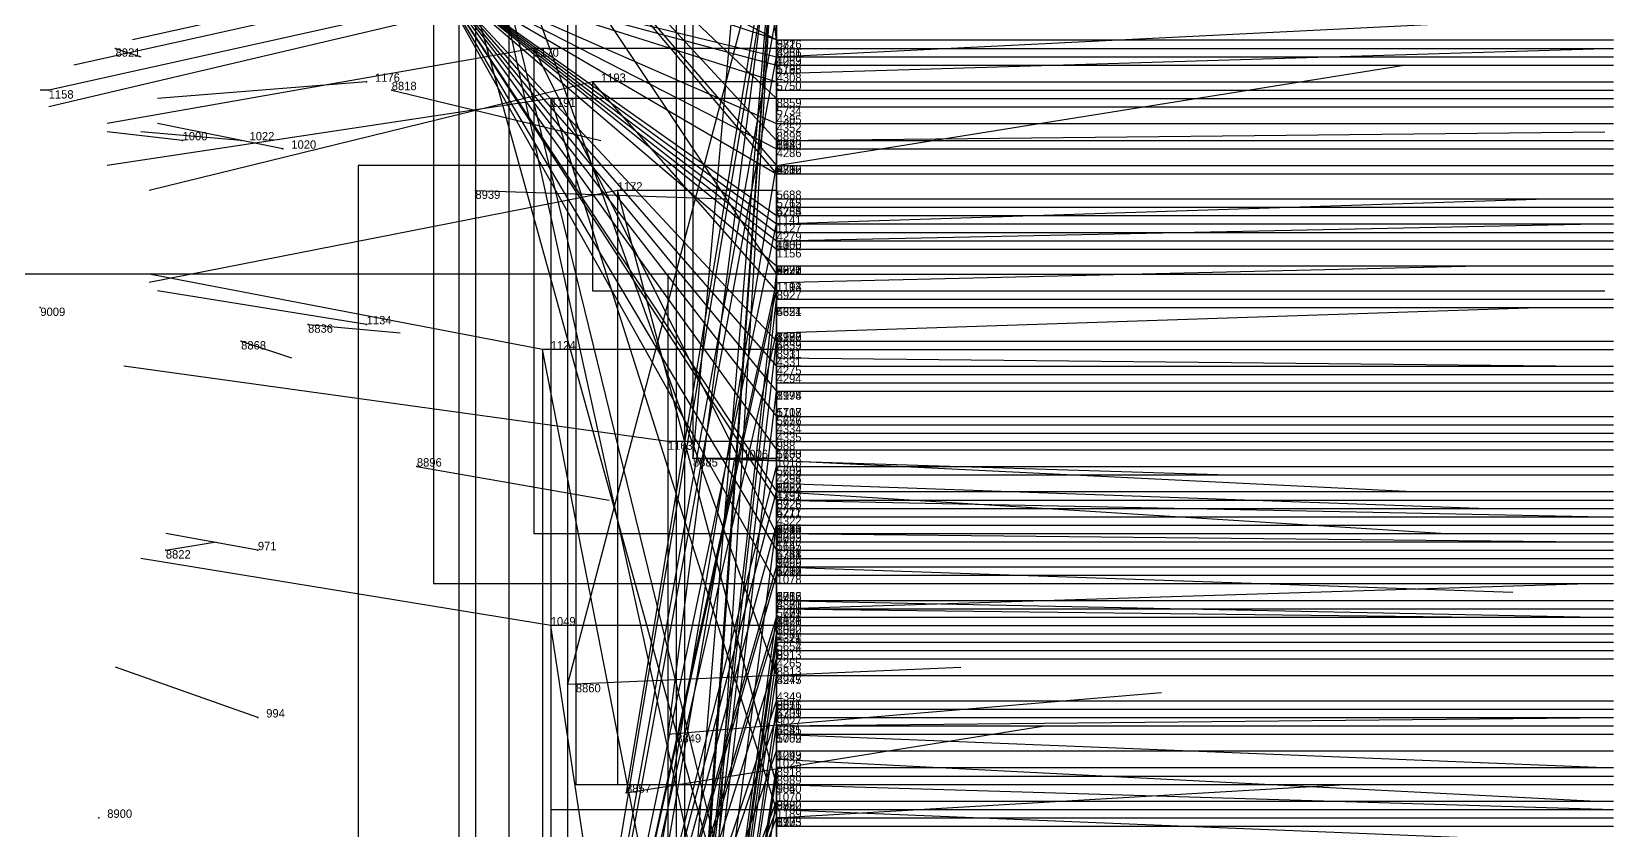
# Model space of a CAD drawing. Extents: x -0.07 to 1.1, y -0.07 to 1.1.
# Drawn here: x 0.911 to 1.1, y 0.3995 to 0.495 of the extents above; entities that cross this region are included whole.
import ezdxf

# ---------------------------------------------------------------- set-up
doc = ezdxf.new("R2010")
doc.units = 0
for name, color, linetype in [('Clients', 3, 'CONTINUOUS'), ('Facilities', 3, 'CONTINUOUS'), ('Facilities_lines', 3, 'CONTINUOUS'), ('Min_max_boxes', 1, 'CONTINUOUS'), ('Normals', 1, 'CONTINUOUS'), ('Source_points', 5, 'CONTINUOUS'), ('Text', 3, 'CONTINUOUS')]:
    doc.layers.add(name, color=color, linetype=linetype)

msp = doc.modelspace()

# ---------------------------------------------------------------- linework, layer by layer
at = {"layer": 'Clients', "color": 5}
for p in [(0.971, 0.493), (1, 0.493, 0.676), (1, 0.492, 0.245), (1, 0.492, 0.443), (1, 0.492, 0.988), (1, 0.491, 0.141), (1, 0.491, 0.383), (1, 0.491, 0.537), (1, 0.491, 0.571), (0.978, 0.489), (1, 0.489, 0.424), (1, 0.488, 0.642), (0.973, 0.487), (1, 0.487, 0.832), (1, 0.486, 0.556), (1, 0.484, 0.347), (1, 0.484, 0.402), (1, 0.484, 0.307), (1, 0.482, 0.845), (1, 0.481, 0.117), (1, 0.481, 0.393), (1, 0.481, 0.541), (1, 0.479, 0.002), (1, 0.479, 0.634), (1, 0.479, 0.838), (1, 0.478, 0.393), (1, 0.478, 0.768), (0.981, 0.476), (1, 0.475, 0.654), (1, 0.475, 0.586), (1, 0.475, 0.687), (1, 0.474, 0.66), (1, 0.473, 0.405), (1, 0.473, 0.602), (1, 0.472, 0.041), (1, 0.472, 0.155), (1, 0.471, 0.443), (1, 0.47, 0.176), (1, 0.47, 0.487), (1, 0.469, 0.196), (1, 0.467, 0.276), (1, 0.467, 0.592), (1, 0.466, 0.49), (1, 0.466, 0.865), (1, 0.466, 0.829), (1, 0.465, 0.001), (1, 0.464, 0.016), (1, 0.463, 0.901), (1, 0.462, 0.373), (1, 0.462, 0.609), (1, 0.459, 0.035), (1, 0.458, 0.392), (1, 0.458, 0.334), (1, 0.458, 0.332), (1, 0.458, 0.792), (0.972, 0.457), (1, 0.457, 0.728), (1, 0.455, 0.33), (1, 0.454, 0.391), (1, 0.453, 0.354), (1, 0.452, 0.229), (1, 0.452, 0.842), (1, 0.449, 0.175), (1, 0.449, 0.576), (1, 0.449, 0.718), (1, 0.448, 0.531), (1, 0.447, 0.457), (0.987, 0.446), (1, 0.446, 0.483), (1, 0.445, 0.178), (1, 0.445, 0.735), (1, 0.445, 0.667), (0.99, 0.444, 1), (0.995, 0.444), (1, 0.443, 0.212), (1, 0.443, 0.601), (1, 0.442, 0.38), (1, 0.442, 0.411), (1, 0.442, 0.584), (1, 0.442, 0.703), (1, 0.441, 0.98), (1, 0.44, 0.162), (1, 0.44, 0.005), (1, 0.44, 0.26), (1, 0.44, 0.56), (1, 0.439, 0.271), (1, 0.438, 0.383), (1, 0.438, 0.711), (1, 0.437, 0.48), (1, 0.437, 0.544), (1, 0.436, 0.216), (1, 0.436, 0.84), (1, 0.435, 0.328), (1, 0.435, 0.539), (1, 0.435, 0.698), (1, 0.434, 0.966), (1, 0.433, 0.461), (1, 0.433, 0.249), (1, 0.433, 0.539), (1, 0.433, 0.582), (1, 0.432, 0.522), (1, 0.431, 0.201), (1, 0.431, 0.455), (1, 0.431, 0.026), (1, 0.431, 0.565), (1, 0.431, 0.729), (1, 0.43, 0.13), (1, 0.43, 0.516), (1, 0.429, 0.176), (1, 0.427, 0.343), (1, 0.427, 0.663), (1, 0.426, 0.698), (1, 0.426, 0.673), (1, 0.426, 0.704), (1, 0.426, 0.987), (0.973, 0.424), (1, 0.425, 0.137), (1, 0.425, 0.318), (1, 0.425, 0.717), (1, 0.425, 0.76), (1, 0.424, 0.096), (1, 0.423, 0.482), (1, 0.423, 0.697), (1, 0.423, 0.677), (1, 0.423, 0.785), (1, 0.423, 0.793), (1, 0.422, 0.738), (1, 0.422, 0.776), (1, 0.421, 0.58), (1, 0.42, 0.218), (1, 0.42, 0.273), (1, 0.42, 0.895), (1, 0.418, 0.473), (1, 0.418, 0.908), (1, 0.418, 0.818), (0.975, 0.417, 1), (1, 0.415, 0.272), (1, 0.415, 0.699), (1, 0.414, 0.868), (1, 0.414, 0.816), (1, 0.413, 0.283), (1, 0.413, 0.604), (0.987, 0.411, 1), (1, 0.412, 0.4), (1, 0.412, 0.913), (1, 0.411, 0.713), (1, 0.411, 0.609), (1, 0.409, 0.116), (1, 0.409, 0.256), (1, 0.407, 0.861), (1, 0.406, 0.833), (1, 0.405, 0.198), (0.982, 0.404, 1), (1, 0.403, 0.212), (1, 0.403, 0.528), (1, 0.403, 0.761), (1, 0.402, 0.159), (1, 0.401, 0.136), (1, 0.401, 0.999), (1, 0.4, 0.617)]:
    msp.add_point(p, dxfattribs=at)
at = {"layer": 'Facilities', "color": 3}
for p in [(1, 0.494, 0.132), (0.921, 0.493, 1), (1, 0.49, 0.077), (0.913, 0.488), (0.951, 0.489), (0.954, 0.488, 1), (0.929, 0.482), (0.936, 0.482), (0.941, 0.481), (1, 0.482, 0.927), (0.964, 0.476, 1), (1, 0.47, 0.067), (1, 0.464, 0.069), (0.912, 0.462, 1), (0.944, 0.46, 1), (0.951, 0.46), (0.936, 0.458, 1), (1, 0.456, 0.947), (1, 0.456, 0.946), (1, 0.446, 0.126), (0.957, 0.443, 1), (1, 0.439, 0.926), (1, 0.435, 0.045), (0.927, 0.433, 1), (0.938, 0.433), (1, 0.434, 0.081), (1, 0.431, 0.647), (1, 0.427, 0.061), (1, 0.427, 0.955), (1, 0.426, 0.944), (1, 0.424, 0.087), (0.938, 0.413), (1, 0.411, 0.075), (1, 0.408, 0.064), (1, 0.405, 0.071), (0.919, 0.401, 1), (1, 0.402, 0.06)]:
    msp.add_point(p, dxfattribs=at)
at = {"layer": 'Facilities_lines', "color": 3}
for p, q in [((1, 0.494, 0.132), (0.989, 0.579)), ((1, 0.559, 0.93), (0.99, 0.444, 1)), ((1, 0.431, 0.647), (1, 0.557, 0.752)), ((1, 0.431, 0.647), (1, 0.555, 0.662)), ((1, 0.431, 0.647), (1, 0.545, 0.677)), ((1, 0.431, 0.647), (1, 0.54, 0.717)), ((1, 0.431, 0.647), (1, 0.536, 0.742)), ((1, 0.431, 0.647), (1, 0.527, 0.678)), ((0.962, 0.523, 1), (1, 0.418, 0.818)), ((0.962, 0.523, 1), (1, 0.35, 0.818)), ((0.962, 0.523, 1), (1, 0.368, 0.885)), ((0.962, 0.523, 1), (1, 0.478, 0.768)), ((0.962, 0.523, 1), (1, 0.487, 0.832)), ((0.962, 0.523, 1), (1, 0.479, 0.838)), ((0.962, 0.523, 1), (1, 0.482, 0.845)), ((0.962, 0.523, 1), (1, 0.466, 0.829)), ((1, 0.431, 0.647), (1, 0.521, 0.714)), ((1, 0.512, 0.905), (0.975, 0.417, 1)), ((1, 0.512, 0.905), (0.982, 0.404, 1)), ((1, 0.512, 0.905), (0.985, 0.332, 1)), ((1, 0.512, 0.905), (0.987, 0.411, 1)), ((1, 0.512, 0.905), (0.988, 0.345, 1)), ((1, 0.512, 0.932), (0.989, 0.356, 1)), ((1, 0.512, 0.905), (0.99, 0.348, 1)), ((0.968, 0.319), (1, 0.509, 0.002)), ((1, 0.431, 0.647), (1, 0.51, 0.731)), ((1, 0.494, 0.132), (0.979, 0.505)), ((1, 0.336, 0.965), (1, 0.505, 0.995)), ((0.959, 0.502), (1, 0.429, 0.176)), ((0.959, 0.502), (1, 0.445, 0.178)), ((0.959, 0.502), (1, 0.449, 0.175)), ((0.959, 0.502), (1, 0.491, 0.141)), ((0.959, 0.502), (1, 0.472, 0.155)), ((0.959, 0.502), (1, 0.481, 0.117)), ((0.959, 0.502), (1, 0.433, 0.249)), ((0.959, 0.502), (1, 0.469, 0.196)), ((0.959, 0.502), (1, 0.47, 0.176)), ((0.959, 0.502), (1, 0.452, 0.229)), ((0.959, 0.502), (1, 0.492, 0.443)), ((0.959, 0.502), (1, 0.458, 0.334)), ((0.959, 0.502), (1, 0.471, 0.443)), ((0.959, 0.502), (1, 0.473, 0.405)), ((0.959, 0.502), (1, 0.484, 0.347)), ((0.959, 0.502), (1, 0.481, 0.393)), ((0.959, 0.502), (1, 0.458, 0.332)), ((0.959, 0.502), (1, 0.491, 0.383)), ((0.959, 0.502), (1, 0.44, 0.26)), ((0.959, 0.502), (1, 0.484, 0.402)), ((0.959, 0.502), (1, 0.47, 0.487)), ((0.959, 0.502), (1, 0.489, 0.424)), ((0.959, 0.502), (1, 0.478, 0.393)), ((0.959, 0.502), (1, 0.467, 0.276)), ((0.959, 0.502), (1, 0.455, 0.33)), ((0.959, 0.502), (1, 0.439, 0.271)), ((0.959, 0.502), (1, 0.484, 0.307)), ((1, 0.494, 0.132), (0.976, 0.502)), ((1, 0.368, 0.059), (0.964, 0.498)), ((1, 0.336, 0.965), (1, 0.498, 0.978)), ((0.968, 0.319), (1, 0.497, 0.208)), ((0.968, 0.319), (1, 0.497, 0.005)), ((1, 0.494, 0.132), (1, 0.405, 0.198)), ((0.968, 0.319), (1, 0.492, 0.245)), ((1, 0.435, 0.045), (0.971, 0.493)), ((1, 0.431, 0.647), (1, 0.493, 0.676)), ((1, 0.336, 0.965), (1, 0.492, 0.988)), ((1, 0.431, 0.647), (1, 0.491, 0.537)), ((1, 0.431, 0.647), (1, 0.491, 0.571)), ((1, 0.464, 0.069), (0.978, 0.489)), ((1, 0.431, 0.647), (1, 0.488, 0.642)), ((1, 0.402, 0.06), (0.973, 0.487)), ((1, 0.431, 0.647), (1, 0.486, 0.556)), ((1, 0.431, 0.647), (1, 0.481, 0.541)), ((0.95, 0.183), (1, 0.479, 0.002)), ((1, 0.431, 0.647), (1, 0.479, 0.634)), ((1, 0.405, 0.071), (0.981, 0.476)), ((1, 0.431, 0.647), (1, 0.475, 0.654)), ((1, 0.431, 0.647), (1, 0.475, 0.586)), ((1, 0.431, 0.647), (1, 0.475, 0.687)), ((1, 0.431, 0.647), (1, 0.474, 0.66)), ((1, 0.431, 0.647), (1, 0.473, 0.602)), ((0.968, 0.319), (1, 0.472, 0.041)), ((1, 0.431, 0.647), (1, 0.467, 0.592)), ((0.977, 0.26, 1), (1, 0.466, 0.865)), ((1, 0.446, 0.126), (1, 0.466, 0.49)), ((0.968, 0.319), (1, 0.465, 0.001)), ((0.968, 0.319), (1, 0.464, 0.016)), ((0.977, 0.26, 1), (1, 0.463, 0.901)), ((1, 0.446, 0.126), (1, 0.462, 0.373)), ((1, 0.431, 0.647), (1, 0.462, 0.609)), ((0.968, 0.319), (1, 0.459, 0.035)), ((0.977, 0.26, 1), (1, 0.458, 0.792)), ((1, 0.446, 0.126), (1, 0.458, 0.392)), ((1, 0.314, 0.051), (0.972, 0.457)), ((1, 0.431, 0.647), (1, 0.457, 0.728)), ((1, 0.446, 0.126), (1, 0.454, 0.391)), ((0.977, 0.26, 1), (1, 0.452, 0.842)), ((1, 0.446, 0.126), (1, 0.453, 0.354)), ((1, 0.431, 0.647), (1, 0.449, 0.576)), ((1, 0.431, 0.647), (1, 0.449, 0.718)), ((1, 0.431, 0.647), (1, 0.448, 0.531)), ((1, 0.446, 0.126), (1, 0.447, 0.457)), ((1, 0.446, 0.126), (0.987, 0.446)), ((1, 0.446, 0.126), (1, 0.42, 0.218)), ((1, 0.446, 0.126), (1, 0.338, 0.242)), ((1, 0.446, 0.126), (1, 0.431, 0.455)), ((1, 0.446, 0.126), (1, 0.438, 0.383)), ((1, 0.446, 0.126), (1, 0.418, 0.473)), ((1, 0.446, 0.126), (1, 0.442, 0.38)), ((1, 0.446, 0.126), (1, 0.435, 0.328)), ((1, 0.446, 0.126), (1, 0.423, 0.482)), ((1, 0.446, 0.126), (1, 0.437, 0.48)), ((1, 0.446, 0.126), (1, 0.446, 0.483)), ((1, 0.446, 0.126), (1, 0.433, 0.461)), ((1, 0.446, 0.126), (1, 0.412, 0.4)), ((1, 0.446, 0.126), (1, 0.442, 0.411)), ((1, 0.446, 0.126), (1, 0.427, 0.343)), ((1, 0.431, 0.647), (1, 0.445, 0.735)), ((1, 0.431, 0.647), (1, 0.445, 0.667)), ((0.95, 0.183), (0.995, 0.444)), ((0.968, 0.319), (1, 0.443, 0.212)), ((1, 0.431, 0.647), (1, 0.443, 0.601)), ((1, 0.431, 0.647), (1, 0.442, 0.584)), ((1, 0.431, 0.647), (1, 0.442, 0.703)), ((1, 0.336, 0.965), (1, 0.441, 0.98)), ((0.968, 0.319), (1, 0.44, 0.162)), ((0.968, 0.319), (1, 0.44, 0.005)), ((1, 0.431, 0.647), (1, 0.44, 0.56)), ((1, 0.431, 0.647), (1, 0.438, 0.711)), ((1, 0.431, 0.647), (1, 0.437, 0.544)), ((0.968, 0.319), (1, 0.436, 0.216)), ((0.977, 0.26, 1), (1, 0.436, 0.84)), ((1, 0.431, 0.647), (1, 0.435, 0.539)), ((1, 0.431, 0.647), (1, 0.435, 0.698)), ((1, 0.336, 0.965), (1, 0.434, 0.966)), ((1, 0.431, 0.647), (1, 0.433, 0.539)), ((1, 0.431, 0.647), (1, 0.433, 0.582)), ((1, 0.431, 0.647), (1, 0.432, 0.522)), ((0.968, 0.319), (1, 0.431, 0.026)), ((0.968, 0.319), (1, 0.43, 0.13)), ((1, 0.251, 0.104), (1, 0.431, 0.201)), ((1, 0.431, 0.647), (1, 0.31, 0.58)), ((1, 0.431, 0.647), (1, 0.314, 0.682)), ((1, 0.431, 0.647), (1, 0.422, 0.738)), ((1, 0.431, 0.647), (1, 0.421, 0.58)), ((1, 0.431, 0.647), (1, 0.389, 0.527)), ((1, 0.431, 0.647), (1, 0.311, 0.598)), ((1, 0.431, 0.647), (1, 0.33, 0.704)), ((1, 0.431, 0.647), (1, 0.38, 0.727)), ((1, 0.431, 0.647), (1, 0.396, 0.66)), ((1, 0.431, 0.647), (1, 0.35, 0.713)), ((1, 0.431, 0.647), (1, 0.415, 0.699)), ((1, 0.431, 0.647), (1, 0.368, 0.581)), ((1, 0.431, 0.647), (1, 0.431, 0.565)), ((1, 0.431, 0.647), (1, 0.423, 0.697)), ((1, 0.431, 0.647), (1, 0.426, 0.698)), ((1, 0.431, 0.647), (1, 0.399, 0.67)), ((1, 0.431, 0.647), (1, 0.356, 0.745)), ((1, 0.431, 0.647), (1, 0.393, 0.636)), ((1, 0.431, 0.647), (1, 0.411, 0.713)), ((1, 0.431, 0.647), (1, 0.386, 0.52)), ((1, 0.431, 0.647), (1, 0.393, 0.534)), ((1, 0.431, 0.647), (1, 0.358, 0.71)), ((1, 0.431, 0.647), (1, 0.431, 0.729)), ((1, 0.431, 0.647), (1, 0.423, 0.677)), ((1, 0.431, 0.647), (1, 0.413, 0.604)), ((1, 0.431, 0.647), (1, 0.4, 0.617)), ((1, 0.431, 0.647), (1, 0.426, 0.673)), ((1, 0.431, 0.647), (1, 0.377, 0.637)), ((1, 0.431, 0.647), (1, 0.43, 0.516)), ((1, 0.431, 0.647), (1, 0.33, 0.73)), ((1, 0.431, 0.647), (1, 0.403, 0.528)), ((1, 0.431, 0.647), (1, 0.426, 0.704)), ((1, 0.431, 0.647), (1, 0.411, 0.609)), ((1, 0.431, 0.647), (1, 0.37, 0.6)), ((1, 0.431, 0.647), (1, 0.385, 0.668)), ((1, 0.431, 0.647), (1, 0.316, 0.664)), ((1, 0.431, 0.647), (1, 0.37, 0.535)), ((1, 0.431, 0.647), (1, 0.398, 0.69)), ((1, 0.431, 0.647), (1, 0.307, 0.591)), ((1, 0.431, 0.647), (1, 0.371, 0.751)), ((1, 0.431, 0.647), (1, 0.334, 0.574)), ((1, 0.431, 0.647), (1, 0.327, 0.677)), ((1, 0.431, 0.647), (1, 0.394, 0.606)), ((1, 0.431, 0.647), (1, 0.338, 0.745)), ((1, 0.431, 0.647), (1, 0.349, 0.714)), ((1, 0.431, 0.647), (1, 0.327, 0.518)), ((1, 0.431, 0.647), (1, 0.337, 0.566)), ((1, 0.431, 0.647), (1, 0.427, 0.663)), ((1, 0.431, 0.647), (1, 0.367, 0.557)), ((1, 0.431, 0.647), (1, 0.371, 0.516)), ((1, 0.431, 0.647), (1, 0.358, 0.668)), ((1, 0.431, 0.647), (1, 0.425, 0.717)), ((1, 0.431, 0.647), (1, 0.346, 0.572)), ((1, 0.426, 0.944), (1, 0.401, 0.999)), ((1, 0.336, 0.965), (1, 0.426, 0.987)), ((0.968, 0.319), (1, 0.425, 0.137)), ((0.968, 0.319), (1, 0.425, 0.318)), ((0.968, 0.319), (1, 0.424, 0.096)), ((1, 0.247, 0.046), (0.973, 0.424)), ((0.977, 0.26, 1), (1, 0.425, 0.76)), ((0.977, 0.26, 1), (1, 0.423, 0.785)), ((0.977, 0.26, 1), (1, 0.423, 0.793)), ((0.977, 0.26, 1), (1, 0.422, 0.776)), ((0.968, 0.319), (1, 0.42, 0.273)), ((0.977, 0.26, 1), (1, 0.42, 0.895)), ((0.977, 0.26, 1), (1, 0.418, 0.908)), ((0.968, 0.319), (1, 0.415, 0.272)), ((0.977, 0.26, 1), (1, 0.414, 0.868)), ((0.977, 0.26, 1), (1, 0.414, 0.816)), ((0.968, 0.319), (1, 0.413, 0.283)), ((0.977, 0.26, 1), (1, 0.412, 0.913)), ((0.968, 0.319), (1, 0.409, 0.116)), ((0.968, 0.319), (1, 0.409, 0.256)), ((0.977, 0.26, 1), (1, 0.407, 0.861)), ((0.977, 0.26, 1), (1, 0.406, 0.833)), ((0.968, 0.319), (1, 0.403, 0.212)), ((0.977, 0.26, 1), (1, 0.403, 0.761)), ((0.968, 0.319), (1, 0.402, 0.159)), ((0.968, 0.319), (1, 0.401, 0.136))]:
    msp.add_line(p, q, dxfattribs=at)
at = {"layer": 'Min_max_boxes', "color": 1}
for p, q in [((0.959, 0.757), (0.959, 0.429)), ((0.959, 0.757, 0.496), (0.959, 0.429, 0.496)), ((1, 0.429), (1, 0.757)), ((1, 0.429, 0.496), (1, 0.757, 0.496)), ((0.962, 0.642, 0.768), (0.962, 0.35, 0.768)), ((0.962, 0.642, 1), (0.962, 0.35, 1)), ((1, 0.35, 0.768), (1, 0.642, 0.768)), ((1, 0.35, 1), (1, 0.642, 1)), ((0.975, 0.605, 0.905), (0.975, 0.332, 0.905)), ((0.975, 0.605, 1), (0.975, 0.332, 1)), ((1, 0.332, 0.905), (1, 0.605, 0.905)), ((1, 0.332, 1), (1, 0.605, 1)), ((0.976, 0.579), (0.976, 0.405)), ((0.976, 0.579, 0.198), (0.976, 0.405, 0.198)), ((1, 0.405), (1, 0.579)), ((1, 0.405, 0.198), (1, 0.579, 0.198)), ((0.99, 0.559, 0.93), (0.99, 0.444, 0.93)), ((0.99, 0.559, 1), (0.99, 0.444, 1)), ((1, 0.444, 0.93), (1, 0.559, 0.93)), ((1, 0.444, 1), (1, 0.559, 1)), ((1, 0.307, 0.516), (1, 0.557, 0.516)), ((1, 0.557, 0.516), (1, 0.307, 0.516)), ((1, 0.307, 0.752), (1, 0.557, 0.752)), ((1, 0.557, 0.752), (1, 0.307, 0.752)), ((0.989, 0.512, 0.932), (0.989, 0.356, 0.932)), ((0.989, 0.512, 1), (0.989, 0.356, 1)), ((1, 0.356, 0.932), (1, 0.512, 0.932)), ((1, 0.356, 1), (1, 0.512, 1)), ((0.968, 0.509), (0.968, 0.238)), ((0.968, 0.509, 0.505), (0.968, 0.238, 0.505)), ((1, 0.238), (1, 0.509)), ((1, 0.238, 0.505), (1, 0.509, 0.505)), ((0.988, 0.505, 0.963), (0.988, 0.1, 0.963)), ((0.988, 0.505, 1), (0.988, 0.1, 1)), ((1, 0.1, 0.963), (1, 0.505, 0.963)), ((1, 0.1, 1), (1, 0.505, 1)), ((0.964, 0.498), (0.964, 0.368)), ((0.964, 0.498, 0.059), (0.964, 0.368, 0.059)), ((1, 0.368), (1, 0.498)), ((1, 0.368, 0.059), (1, 0.498, 0.059)), ((1, 0.493), (0.971, 0.493)), ((0.971, 0.493), (0.971, 0.435)), ((1, 0.493, 0.045), (0.971, 0.493, 0.045)), ((0.971, 0.493, 0.045), (0.971, 0.435, 0.045)), ((0.971, 0.493), (0.971, 0.493, 0.045)), ((1, 0.435), (1, 0.493)), ((1, 0.435, 0.045), (1, 0.493, 0.045)), ((1, 0.493), (1, 0.493, 0.045)), ((1, 0.489), (0.978, 0.489)), ((0.978, 0.489), (0.978, 0.464)), ((1, 0.489, 0.069), (0.978, 0.489, 0.069)), ((0.978, 0.489, 0.069), (0.978, 0.464, 0.069)), ((0.978, 0.489), (0.978, 0.489, 0.069)), ((1, 0.464), (1, 0.489)), ((1, 0.464, 0.069), (1, 0.489, 0.069)), ((1, 0.489), (1, 0.489, 0.069)), ((1, 0.487), (0.973, 0.487)), ((0.973, 0.487), (0.973, 0.402)), ((1, 0.487, 0.06), (0.973, 0.487, 0.06)), ((0.973, 0.487, 0.06), (0.973, 0.402, 0.06)), ((0.973, 0.487), (0.973, 0.487, 0.06)), ((1, 0.402), (1, 0.487)), ((1, 0.402, 0.06), (1, 0.487, 0.06)), ((1, 0.487), (1, 0.487, 0.06)), ((1, 0.479), (0.95, 0.479)), ((0.95, 0.479), (0.95, 0.142)), ((1, 0.479, 0.336), (0.95, 0.479, 0.336)), ((0.95, 0.479, 0.336), (0.95, 0.142, 0.336)), ((0.95, 0.479), (0.95, 0.479, 0.336)), ((1, 0.142), (1, 0.479)), ((1, 0.142, 0.336), (1, 0.479, 0.336)), ((1, 0.479), (1, 0.479, 0.336)), ((1, 0.476), (0.981, 0.476)), ((0.981, 0.476), (0.981, 0.405)), ((1, 0.476, 0.071), (0.981, 0.476, 0.071)), ((0.981, 0.476, 0.071), (0.981, 0.405, 0.071)), ((0.981, 0.476), (0.981, 0.476, 0.071)), ((1, 0.405), (1, 0.476)), ((1, 0.405, 0.071), (1, 0.476, 0.071)), ((1, 0.476), (1, 0.476, 0.071)), ((1, 0.466, 0.76), (0.862, 0.466, 0.76)), ((1, 0.466, 1), (0.862, 0.466, 1)), ((1, 0.466), (0.987, 0.466)), ((0.987, 0.466), (0.987, 0.338)), ((1, 0.466, 0.49), (0.987, 0.466, 0.49)), ((0.987, 0.466, 0.49), (0.987, 0.338, 0.49)), ((0.987, 0.466), (0.987, 0.466, 0.49)), ((1, 0.338), (1, 0.466)), ((1, 0.338, 0.49), (1, 0.466, 0.49)), ((1, 0.466), (1, 0.466, 0.49)), ((1, 0, 0.76), (1, 0.466, 0.76)), ((1, 0, 1), (1, 0.466, 1)), ((1, 0.466, 0.76), (1, 0.466, 1)), ((0.978, 0.464), (1, 0.464)), ((0.978, 0.464, 0.069), (1, 0.464, 0.069)), ((0.978, 0.464), (0.978, 0.464, 0.069)), ((1, 0.464), (1, 0.464, 0.069)), ((1, 0.457), (0.972, 0.457)), ((0.972, 0.457), (0.972, 0.314)), ((1, 0.457, 0.051), (0.972, 0.457, 0.051)), ((0.972, 0.457, 0.051), (0.972, 0.314, 0.051)), ((0.972, 0.457), (0.972, 0.457, 0.051)), ((1, 0.314), (1, 0.457)), ((1, 0.314, 0.051), (1, 0.457, 0.051)), ((1, 0.457), (1, 0.457, 0.051)), ((0.99, 0.444, 0.93), (1, 0.444, 0.93)), ((0.99, 0.444, 1), (1, 0.444, 1)), ((0.99, 0.444, 0.93), (0.99, 0.444, 1)), ((1, 0.444, 0.93), (1, 0.444, 1)), ((0.971, 0.435), (1, 0.435)), ((0.971, 0.435, 0.045), (1, 0.435, 0.045)), ((0.971, 0.435), (0.971, 0.435, 0.045)), ((1, 0.435), (1, 0.435, 0.045)), ((1, 0.251, 0.104), (1, 0.431, 0.104)), ((1, 0.431, 0.104), (1, 0.431, 0.104)), ((1, 0.431, 0.104), (1, 0.251, 0.104)), ((1, 0.251, 0.201), (1, 0.431, 0.201)), ((1, 0.431, 0.201), (1, 0.431, 0.201)), ((1, 0.431, 0.201), (1, 0.251, 0.201)), ((1, 0.431, 0.104), (1, 0.431, 0.201)), ((1, 0.431, 0.104), (1, 0.431, 0.201)), ((0.959, 0.429), (1, 0.429)), ((0.959, 0.429, 0.496), (1, 0.429, 0.496)), ((0.959, 0.429), (0.959, 0.429, 0.496)), ((1, 0.429), (1, 0.429, 0.496)), ((1, 0.401, 0.944), (1, 0.426, 0.944)), ((1, 0.426, 0.944), (1, 0.426, 0.944)), ((1, 0.426, 0.944), (1, 0.401, 0.944)), ((1, 0.401, 0.999), (1, 0.426, 0.999)), ((1, 0.426, 0.999), (1, 0.426, 0.999)), ((1, 0.426, 0.999), (1, 0.401, 0.999)), ((1, 0.426, 0.944), (1, 0.426, 0.999)), ((1, 0.426, 0.944), (1, 0.426, 0.999)), ((1, 0.424), (0.973, 0.424)), ((0.973, 0.424), (0.973, 0.247)), ((1, 0.424, 0.046), (0.973, 0.424, 0.046)), ((0.973, 0.424, 0.046), (0.973, 0.247, 0.046)), ((0.973, 0.424), (0.973, 0.424, 0.046)), ((1, 0.247), (1, 0.424)), ((1, 0.247, 0.046), (1, 0.424, 0.046)), ((1, 0.424), (1, 0.424, 0.046)), ((0.976, 0.405), (1, 0.405)), ((0.976, 0.405, 0.198), (1, 0.405, 0.198)), ((0.976, 0.405), (0.976, 0.405, 0.198)), ((0.981, 0.405), (1, 0.405)), ((0.981, 0.405, 0.071), (1, 0.405, 0.071)), ((0.981, 0.405), (0.981, 0.405, 0.071)), ((1, 0.405), (1, 0.405, 0.198)), ((1, 0.405), (1, 0.405, 0.071)), ((0.973, 0.402), (1, 0.402)), ((0.973, 0.402, 0.06), (1, 0.402, 0.06)), ((0.973, 0.402), (0.973, 0.402, 0.06)), ((1, 0.402), (1, 0.402, 0.06)), ((1, 0.401, 0.944), (1, 0.401, 0.944)), ((1, 0.401, 0.999), (1, 0.401, 0.999)), ((1, 0.401, 0.944), (1, 0.401, 0.999)), ((1, 0.401, 0.944), (1, 0.401, 0.999))]:
    msp.add_line(p, q, dxfattribs=at)
at = {"layer": 'Normals', "color": 1}
for p, q in [((0.979, 0.505), (0.916, 0.491, 0.077)), ((0.976, 0.502), (0.913, 0.488, 0.076)), ((0.959, 0.502), (0.923, 0.494, 0.093)), ((0.964, 0.498), (0.913, 0.486, 0.085)), ((1, 0.492, 0.988), (1.081, 0.496, 1.047)), ((1, 0.494, 0.132), (1.1, 0.494, 0.132)), ((0.971, 0.493), (0.92, 0.484, 0.086)), ((0.921, 0.493, 1), (0.924, 0.492, 1.1)), ((1, 0.49, 0.077), (1.099, 0.493, 0.065)), ((1, 0.493, 0.676), (1.1, 0.493, 0.676)), ((1, 0.492, 0.245), (1.1, 0.492, 0.245)), ((1, 0.492, 0.443), (1.1, 0.492, 0.443)), ((1, 0.479, 0.002), (1.075, 0.491, -0.062)), ((1, 0.491, 0.141), (1.1, 0.491, 0.141)), ((1, 0.491, 0.383), (1.1, 0.491, 0.383)), ((1, 0.491, 0.537), (1.1, 0.491, 0.537)), ((1, 0.491, 0.571), (1.1, 0.491, 0.571)), ((0.913, 0.488), (0.912, 0.488, 0.1)), ((0.978, 0.489), (0.925, 0.476, 0.084)), ((0.951, 0.489), (0.926, 0.487, 0.097)), ((0.954, 0.488, 1), (0.979, 0.482, 1.097)), ((1, 0.489, 0.424), (1.1, 0.489, 0.424)), ((1, 0.488, 0.642), (1.1, 0.488, 0.642)), ((0.973, 0.487), (0.92, 0.479, 0.085)), ((1, 0.487, 0.832), (1.1, 0.487, 0.832)), ((1, 0.486, 0.556), (1.1, 0.486, 0.556)), ((0.941, 0.481), (0.926, 0.484, 0.099)), ((1, 0.484, 0.347), (1.1, 0.484, 0.347)), ((1, 0.484, 0.402), (1.1, 0.484, 0.402)), ((1, 0.484, 0.307), (1.1, 0.484, 0.307)), ((0.929, 0.482), (0.92, 0.483, 0.1)), ((0.936, 0.482), (0.924, 0.483, 0.099)), ((1, 0.482, 0.927), (1.099, 0.483, 0.941)), ((1, 0.482, 0.845), (1.1, 0.482, 0.845)), ((1, 0.481, 0.117), (1.1, 0.481, 0.117)), ((1, 0.481, 0.393), (1.1, 0.481, 0.393)), ((1, 0.481, 0.541), (1.1, 0.481, 0.541)), ((1, 0.479, 0.634), (1.1, 0.479, 0.634)), ((1, 0.479, 0.838), (1.1, 0.479, 0.838)), ((1, 0.478, 0.393), (1.1, 0.478, 0.393)), ((1, 0.478, 0.768), (1.1, 0.478, 0.768)), ((0.981, 0.476), (0.925, 0.465, 0.082)), ((0.964, 0.476, 1), (0.994, 0.475, 1.095)), ((1, 0.472, 0.041), (1.092, 0.475, 0.003)), ((1, 0.475, 0.654), (1.1, 0.475, 0.654)), ((1, 0.475, 0.586), (1.1, 0.475, 0.586)), ((1, 0.475, 0.687), (1.1, 0.475, 0.687)), ((1, 0.474, 0.66), (1.1, 0.474, 0.66)), ((1, 0.473, 0.405), (1.1, 0.473, 0.405)), ((1, 0.473, 0.602), (1.1, 0.473, 0.602)), ((1, 0.47, 0.067), (1.098, 0.472, 0.049)), ((1, 0.472, 0.155), (1.1, 0.472, 0.155)), ((1, 0.471, 0.443), (1.1, 0.471, 0.443)), ((1, 0.47, 0.176), (1.1, 0.47, 0.176)), ((1, 0.47, 0.487), (1.1, 0.47, 0.487)), ((1, 0.469, 0.196), (1.1, 0.469, 0.196)), ((1, 0.465, 0.001), (1.084, 0.467, -0.053)), ((1, 0.467, 0.276), (1.1, 0.467, 0.276)), ((1, 0.467, 0.592), (1.1, 0.467, 0.592)), ((0.972, 0.457), (0.925, 0.466, 0.088)), ((1, 0.466, 0.49), (1.1, 0.466, 0.49)), ((1, 0.466, 0.829), (1.1, 0.466, 0.829)), ((1, 0.466, 0.865), (1.1, 0.466, 0.865)), ((0.951, 0.46), (0.926, 0.464, 0.097)), ((1, 0.464, 0.016), (1.089, 0.464, -0.03)), ((1, 0.464, 0.069), (1.099, 0.464, 0.053)), ((0.912, 0.462, 1), (0.912, 0.462, 1.1)), ((1, 0.463, 0.901), (1.1, 0.463, 0.901)), ((1, 0.459, 0.035), (1.091, 0.462, -0.007)), ((1, 0.462, 0.373), (1.1, 0.462, 0.373)), ((1, 0.462, 0.609), (1.1, 0.462, 0.609)), ((0.944, 0.46, 1), (0.955, 0.459, 1.099)), ((0.936, 0.458, 1), (0.942, 0.456, 1.1)), ((1, 0.458, 0.334), (1.1, 0.458, 0.334)), ((1, 0.458, 0.332), (1.1, 0.458, 0.332)), ((1, 0.458, 0.392), (1.1, 0.458, 0.392)), ((1, 0.458, 0.792), (1.1, 0.458, 0.792)), ((1, 0.457, 0.728), (1.1, 0.457, 0.728)), ((1, 0.456, 0.947), (1.097, 0.455, 0.973)), ((1, 0.456, 0.946), (1.097, 0.455, 0.972)), ((0.987, 0.446), (0.922, 0.455, 0.076)), ((1, 0.455, 0.33), (1.1, 0.455, 0.33)), ((1, 0.454, 0.391), (1.1, 0.454, 0.391)), ((1, 0.453, 0.354), (1.1, 0.453, 0.354)), ((1, 0.452, 0.229), (1.1, 0.452, 0.229)), ((1, 0.452, 0.842), (1.1, 0.452, 0.842)), ((1, 0.449, 0.175), (1.1, 0.449, 0.175)), ((1, 0.449, 0.576), (1.1, 0.449, 0.576)), ((1, 0.449, 0.718), (1.1, 0.449, 0.718)), ((1, 0.448, 0.531), (1.1, 0.448, 0.531)), ((1, 0.447, 0.457), (1.1, 0.447, 0.457)), ((1, 0.446, 0.126), (1.1, 0.446, 0.126)), ((1, 0.446, 0.483), (1.1, 0.446, 0.483)), ((1, 0.445, 0.178), (1.1, 0.445, 0.178)), ((1, 0.445, 0.735), (1.1, 0.445, 0.735)), ((1, 0.445, 0.667), (1.1, 0.445, 0.667)), ((0.957, 0.443, 1), (0.98, 0.439, 1.097)), ((0.99, 0.444, 1), (1.054, 0.442, 1.077)), ((0.995, 0.444), (1.076, 0.44, -0.059)), ((1, 0.443, 0.212), (1.1, 0.443, 0.212)), ((1, 0.443, 0.601), (1.1, 0.443, 0.601)), ((1, 0.442, 0.38), (1.1, 0.442, 0.38)), ((1, 0.442, 0.411), (1.1, 0.442, 0.411)), ((1, 0.442, 0.584), (1.1, 0.442, 0.584)), ((1, 0.442, 0.703), (1.1, 0.442, 0.703)), ((1, 0.441, 0.98), (1.085, 0.438, 1.033)), ((1, 0.44, 0.162), (1.1, 0.44, 0.162)), ((1, 0.44, 0.005), (1.08, 0.435, -0.054)), ((1, 0.44, 0.26), (1.1, 0.44, 0.26)), ((1, 0.44, 0.56), (1.1, 0.44, 0.56)), ((1, 0.439, 0.271), (1.1, 0.439, 0.271)), ((1, 0.439, 0.926), (1.099, 0.437, 0.938)), ((1, 0.438, 0.383), (1.1, 0.438, 0.383)), ((1, 0.438, 0.711), (1.1, 0.438, 0.711)), ((1, 0.437, 0.48), (1.1, 0.437, 0.48)), ((1, 0.437, 0.544), (1.1, 0.437, 0.544)), ((0.938, 0.433), (0.927, 0.435, 0.099)), ((1, 0.436, 0.216), (1.1, 0.436, 0.216)), ((1, 0.436, 0.84), (1.1, 0.436, 0.84)), ((1, 0.435, 0.045), (1.097, 0.434, 0.022)), ((1, 0.435, 0.328), (1.1, 0.435, 0.328)), ((1, 0.435, 0.539), (1.1, 0.435, 0.539)), ((1, 0.435, 0.698), (1.1, 0.435, 0.698)), ((0.927, 0.433, 1), (0.933, 0.434, 1.1)), ((1, 0.434, 0.081), (1.1, 0.434, 0.075)), ((1, 0.434, 0.966), (1.091, 0.434, 1.007)), ((1, 0.433, 0.249), (1.1, 0.433, 0.249)), ((1, 0.433, 0.461), (1.1, 0.433, 0.461)), ((1, 0.433, 0.539), (1.1, 0.433, 0.539)), ((1, 0.433, 0.582), (1.1, 0.433, 0.582)), ((0.973, 0.424), (0.924, 0.432, 0.087)), ((1, 0.432, 0.522), (1.1, 0.432, 0.522)), ((1, 0.431, 0.201), (1.1, 0.431, 0.201)), ((1, 0.431, 0.026), (1.088, 0.428, -0.021)), ((1, 0.431, 0.455), (1.1, 0.431, 0.455)), ((1, 0.431, 0.565), (1.1, 0.431, 0.565)), ((1, 0.431, 0.729), (1.1, 0.431, 0.729)), ((1, 0.431, 0.647), (1.1, 0.431, 0.647)), ((1, 0.43, 0.13), (1.1, 0.43, 0.13)), ((1, 0.43, 0.516), (1.1, 0.43, 0.516)), ((1, 0.429, 0.176), (1.1, 0.429, 0.176)), ((1, 0.426, 0.944), (1.097, 0.429, 0.967)), ((1, 0.427, 0.061), (1.098, 0.425, 0.043)), ((1, 0.427, 0.343), (1.1, 0.427, 0.343)), ((1, 0.427, 0.663), (1.1, 0.427, 0.663)), ((1, 0.427, 0.955), (1.094, 0.427, 0.99)), ((1, 0.426, 0.698), (1.1, 0.426, 0.698)), ((1, 0.426, 0.673), (1.1, 0.426, 0.673)), ((1, 0.426, 0.704), (1.1, 0.426, 0.704)), ((1, 0.426, 0.987), (1.084, 0.425, 1.041)), ((1, 0.425, 0.137), (1.1, 0.425, 0.137)), ((1, 0.425, 0.318), (1.1, 0.425, 0.318)), ((1, 0.425, 0.717), (1.1, 0.425, 0.717)), ((1, 0.425, 0.76), (1.1, 0.425, 0.76)), ((1, 0.424, 0.096), (1.1, 0.424, 0.096)), ((1, 0.424, 0.087), (1.1, 0.424, 0.084)), ((1, 0.423, 0.482), (1.1, 0.423, 0.482)), ((1, 0.423, 0.697), (1.1, 0.423, 0.697)), ((1, 0.423, 0.677), (1.1, 0.423, 0.677)), ((1, 0.423, 0.785), (1.1, 0.423, 0.785)), ((1, 0.423, 0.793), (1.1, 0.423, 0.793)), ((1, 0.422, 0.738), (1.1, 0.422, 0.738)), ((1, 0.422, 0.776), (1.1, 0.422, 0.776)), ((1, 0.421, 0.58), (1.1, 0.421, 0.58)), ((1, 0.42, 0.218), (1.1, 0.42, 0.218)), ((1, 0.42, 0.273), (1.1, 0.42, 0.273)), ((1, 0.42, 0.895), (1.1, 0.42, 0.895)), ((0.938, 0.413), (0.921, 0.419, 0.098)), ((0.975, 0.417, 1), (1.022, 0.419, 1.088)), ((1, 0.418, 0.473), (1.1, 0.418, 0.473)), ((1, 0.418, 0.818), (1.1, 0.418, 0.818)), ((1, 0.418, 0.908), (1.1, 0.418, 0.909)), ((0.987, 0.411, 1), (1.046, 0.416, 1.081)), ((1, 0.415, 0.272), (1.1, 0.415, 0.272)), ((1, 0.415, 0.699), (1.1, 0.415, 0.699)), ((1, 0.414, 0.868), (1.1, 0.414, 0.868)), ((1, 0.414, 0.816), (1.1, 0.414, 0.816)), ((1, 0.413, 0.283), (1.1, 0.413, 0.283)), ((1, 0.413, 0.604), (1.1, 0.413, 0.604)), ((1, 0.412, 0.913), (1.1, 0.413, 0.917)), ((0.982, 0.404, 1), (1.032, 0.412, 1.086)), ((1, 0.412, 0.4), (1.1, 0.412, 0.4)), ((1, 0.411, 0.075), (1.099, 0.407, 0.064)), ((1, 0.411, 0.713), (1.1, 0.411, 0.713)), ((1, 0.411, 0.609), (1.1, 0.411, 0.609)), ((1, 0.409, 0.116), (1.1, 0.409, 0.116)), ((1, 0.409, 0.256), (1.1, 0.409, 0.256)), ((1, 0.408, 0.064), (1.098, 0.403, 0.046)), ((1, 0.407, 0.861), (1.1, 0.407, 0.861)), ((1, 0.406, 0.833), (1.1, 0.406, 0.833)), ((1, 0.405, 0.198), (1.1, 0.405, 0.198)), ((1, 0.405, 0.071), (1.1, 0.402, 0.062)), ((1, 0.401, 0.999), (1.068, 0.405, 1.073)), ((1, 0.403, 0.212), (1.1, 0.403, 0.212)), ((1, 0.403, 0.528), (1.1, 0.403, 0.528)), ((1, 0.403, 0.761), (1.1, 0.403, 0.761)), ((0.919, 0.401, 1), (0.919, 0.401, 1.1)), ((1, 0.402, 0.06), (1.098, 0.398, 0.042)), ((1, 0.402, 0.159), (1.1, 0.402, 0.159)), ((1, 0.401, 0.136), (1.1, 0.401, 0.136)), ((1, 0.4, 0.617), (1.1, 0.4, 0.617))]:
    msp.add_line(p, q, dxfattribs=at)
at = {"layer": 'Source_points', "color": 5}
for p in [(1, 0.494, 0.132), (0.921, 0.493, 1), (0.971, 0.493), (1, 0.493, 0.676), (1, 0.492, 0.245), (1, 0.492, 0.443), (1, 0.492, 0.988), (1, 0.491, 0.141), (1, 0.491, 0.383), (1, 0.491, 0.537), (1, 0.491, 0.571), (1, 0.49, 0.077), (0.913, 0.488), (0.951, 0.489), (0.954, 0.488, 1), (0.978, 0.489), (1, 0.489, 0.424), (1, 0.488, 0.642), (0.973, 0.487), (1, 0.487, 0.832), (1, 0.486, 0.556), (1, 0.484, 0.347), (1, 0.484, 0.402), (1, 0.484, 0.307), (0.929, 0.482), (0.936, 0.482), (0.941, 0.481), (1, 0.482, 0.845), (1, 0.482, 0.927), (1, 0.481, 0.117), (1, 0.481, 0.393), (1, 0.481, 0.541), (1, 0.479, 0.002), (1, 0.479, 0.634), (1, 0.479, 0.838), (1, 0.478, 0.393), (1, 0.478, 0.768), (0.964, 0.476, 1), (0.981, 0.476), (1, 0.475, 0.654), (1, 0.475, 0.586), (1, 0.475, 0.687), (1, 0.474, 0.66), (1, 0.473, 0.405), (1, 0.473, 0.602), (1, 0.472, 0.041), (1, 0.472, 0.155), (1, 0.471, 0.443), (1, 0.47, 0.067), (1, 0.47, 0.176), (1, 0.47, 0.487), (1, 0.469, 0.196), (1, 0.467, 0.276), (1, 0.467, 0.592), (1, 0.466, 0.49), (1, 0.466, 0.829), (1, 0.466, 0.865), (1, 0.465, 0.001), (1, 0.464, 0.016), (1, 0.464, 0.069), (0.912, 0.462, 1), (1, 0.463, 0.901), (1, 0.462, 0.373), (1, 0.462, 0.609), (0.944, 0.46, 1), (0.951, 0.46), (0.936, 0.458, 1), (1, 0.459, 0.035), (1, 0.458, 0.334), (1, 0.458, 0.332), (1, 0.458, 0.392), (1, 0.458, 0.792), (0.972, 0.457), (1, 0.457, 0.728), (1, 0.456, 0.947), (1, 0.456, 0.946), (1, 0.455, 0.33), (1, 0.454, 0.391), (1, 0.453, 0.354), (1, 0.452, 0.229), (1, 0.452, 0.842), (1, 0.449, 0.175), (1, 0.449, 0.576), (1, 0.449, 0.718), (1, 0.448, 0.531), (1, 0.447, 0.457), (0.987, 0.446), (1, 0.446, 0.126), (1, 0.446, 0.483), (1, 0.445, 0.178), (1, 0.445, 0.735), (1, 0.445, 0.667), (0.957, 0.443, 1), (0.99, 0.444, 1), (0.995, 0.444), (1, 0.443, 0.212), (1, 0.443, 0.601), (1, 0.442, 0.38), (1, 0.442, 0.411), (1, 0.442, 0.584), (1, 0.442, 0.703), (1, 0.441, 0.98), (1, 0.44, 0.162), (1, 0.44, 0.005), (1, 0.44, 0.26), (1, 0.44, 0.56), (1, 0.439, 0.271), (1, 0.439, 0.926), (1, 0.438, 0.383), (1, 0.438, 0.711), (1, 0.437, 0.48), (1, 0.437, 0.544), (1, 0.436, 0.216), (1, 0.436, 0.84), (1, 0.435, 0.045), (1, 0.435, 0.328), (1, 0.435, 0.539), (1, 0.435, 0.698), (0.927, 0.433, 1), (0.938, 0.433), (1, 0.434, 0.081), (1, 0.434, 0.966), (1, 0.433, 0.249), (1, 0.433, 0.461), (1, 0.433, 0.539), (1, 0.433, 0.582), (1, 0.432, 0.522), (1, 0.431, 0.201), (1, 0.431, 0.026), (1, 0.431, 0.455), (1, 0.431, 0.565), (1, 0.431, 0.729), (1, 0.431, 0.647), (1, 0.43, 0.13), (1, 0.43, 0.516), (1, 0.429, 0.176), (1, 0.427, 0.061), (1, 0.427, 0.343), (1, 0.427, 0.663), (1, 0.427, 0.955), (1, 0.426, 0.698), (1, 0.426, 0.673), (1, 0.426, 0.704), (1, 0.426, 0.944), (1, 0.426, 0.987), (0.973, 0.424), (1, 0.425, 0.137), (1, 0.425, 0.318), (1, 0.425, 0.717), (1, 0.425, 0.76), (1, 0.424, 0.096), (1, 0.424, 0.087), (1, 0.423, 0.482), (1, 0.423, 0.697), (1, 0.423, 0.677), (1, 0.423, 0.785), (1, 0.423, 0.793), (1, 0.422, 0.738), (1, 0.422, 0.776), (1, 0.421, 0.58), (1, 0.42, 0.218), (1, 0.42, 0.273), (1, 0.42, 0.895), (1, 0.418, 0.473), (1, 0.418, 0.818), (1, 0.418, 0.908), (0.975, 0.417, 1), (1, 0.415, 0.272), (1, 0.415, 0.699), (1, 0.414, 0.868), (1, 0.414, 0.816), (0.938, 0.413), (1, 0.413, 0.283), (1, 0.413, 0.604), (0.987, 0.411, 1), (1, 0.412, 0.4), (1, 0.412, 0.913), (1, 0.411, 0.075), (1, 0.411, 0.713), (1, 0.411, 0.609), (1, 0.409, 0.116), (1, 0.409, 0.256), (1, 0.408, 0.064), (1, 0.407, 0.861), (1, 0.406, 0.833), (1, 0.405, 0.198), (1, 0.405, 0.071), (0.982, 0.404, 1), (1, 0.403, 0.212), (1, 0.403, 0.528), (1, 0.403, 0.761), (0.919, 0.401, 1), (1, 0.402, 0.06), (1, 0.402, 0.159), (1, 0.401, 0.136), (1, 0.401, 0.999), (1, 0.4, 0.617)]:
    msp.add_point(p, dxfattribs=at)

# ---------------------------------------------------------------- texts
at = {"layer": 'Text', "color": 3}
for s, p in [('5716', (1, 0.493, 0.676)), ('982', (1, 0.493, 0.132)), ('8921', (0.921, 0.492, 1)), ('1170', (0.971, 0.492)), ('4261', (1, 0.492, 0.443)), ('4289', (1, 0.491, 0.383)), ('8986', (1, 0.492, 0.988)), ('1053', (1, 0.491, 0.245)), ('1176', (0.952, 0.489)), ('1193', (0.979, 0.489)), ('4308', (1, 0.489, 0.424)), ('5705', (1, 0.49, 0.537)), ('5765', (1, 0.49, 0.571)), ('1138', (1, 0.49, 0.141)), ('1196', (1, 0.49, 0.077)), ('1158', (0.913, 0.487)), ('8818', (0.954, 0.488, 1)), ('5750', (1, 0.488, 0.642)), ('1191', (0.973, 0.486)), ('5734', (1, 0.485, 0.556)), ('8859', (1, 0.486, 0.832)), ('4285', (1, 0.484, 0.347)), ('4305', (1, 0.484, 0.402)), ('4352', (1, 0.483, 0.307)), ('1000', (0.929, 0.482)), ('1022', (0.937, 0.482)), ('8898', (1, 0.482, 0.845)), ('1020', (0.942, 0.481)), ('4286', (1, 0.48, 0.393)), ('5680', (1, 0.481, 0.541)), ('8923', (1, 0.481, 0.927)), ('1143', (1, 0.481, 0.117)), ('4312', (1, 0.478, 0.393)), ('5710', (1, 0.478, 0.634)), ('980', (1, 0.478, 0.002)), ('8835', (1, 0.478, 0.768)), ('8866', (1, 0.478, 0.838)), ('1172', (0.981, 0.476)), ('8939', (0.964, 0.475, 1)), ('5688', (1, 0.475, 0.654)), ('5762', (1, 0.474, 0.687)), ('5715', (1, 0.474, 0.586)), ('4284', (1, 0.473, 0.405)), ('5753', (1, 0.473, 0.66)), ('5755', (1, 0.473, 0.602)), ('1141', (1, 0.472, 0.155)), ('4279', (1, 0.47, 0.443)), ('1127', (1, 0.471, 0.041)), ('4306', (1, 0.469, 0.487)), ('1005', (1, 0.469, 0.067)), ('1160', (1, 0.469, 0.176)), ('1156', (1, 0.468, 0.196)), ('4295', (1, 0.466, 0.49)), ('4320', (1, 0.466, 0.276)), ('5677', (1, 0.466, 0.592)), ('8922', (1, 0.466, 0.829)), ('9021', (1, 0.466, 0.865)), ('8927', (1, 0.463, 0.901)), ('1102', (1, 0.464, 0.016)), ('1113', (1, 0.464, 0.069)), ('1194', (1, 0.464, 0.001)), ('9009', (0.912, 0.461, 1)), ('4324', (1, 0.461, 0.373)), ('5651', (1, 0.461, 0.609)), ('8836', (0.944, 0.459, 1)), ('1134', (0.951, 0.46)), ('8868', (0.936, 0.457, 1)), ('1124', (0.973, 0.457)), ('4270', (1, 0.458, 0.334)), ('4287', (1, 0.458, 0.332)), ('4333', (1, 0.457, 0.392)), ('5659', (1, 0.457, 0.728)), ('8997', (1, 0.458, 0.792)), ('1188', (1, 0.458, 0.035)), ('4331', (1, 0.455, 0.33)), ('8911', (1, 0.456, 0.947)), ('8931', (1, 0.456, 0.946)), ('4275', (1, 0.454, 0.391)), ('4294', (1, 0.453, 0.354)), ('8998', (1, 0.451, 0.842)), ('1174', (1, 0.451, 0.229)), ('5708', (1, 0.449, 0.718)), ('1117', (1, 0.449, 0.175)), ('5676', (1, 0.448, 0.576)), ('5757', (1, 0.448, 0.531)), ('4334', (1, 0.447, 0.457)), ('4335', (1, 0.446, 0.483)), ('1163', (0.987, 0.445)), ('1006', (0.996, 0.444)), ('5663', (1, 0.444, 0.735)), ('5735', (1, 0.444, 0.667)), ('988', (1, 0.445, 0.126)), ('1100', (1, 0.444, 0.178)), ('8896', (0.957, 0.443, 1)), ('8885', (0.99, 0.443, 1)), ('5653', (1, 0.442, 0.584)), ('5709', (1, 0.442, 0.601)), ('5752', (1, 0.442, 0.703)), ('1018', (1, 0.443, 0.212)), ('4296', (1, 0.441, 0.38)), ('4354', (1, 0.441, 0.411)), ('5729', (1, 0.44, 0.56)), ('8887', (1, 0.44, 0.98)), ('1052', (1, 0.44, 0.162)), ('4292', (1, 0.439, 0.26)), ('4351', (1, 0.439, 0.271)), ('5725', (1, 0.438, 0.711)), ('8928', (1, 0.438, 0.926)), ('1153', (1, 0.439, 0.005)), ('4271', (1, 0.437, 0.383)), ('4322', (1, 0.436, 0.48)), ('5717', (1, 0.437, 0.544)), ('4314', (1, 0.435, 0.328)), ('5766', (1, 0.435, 0.698)), ('5763', (1, 0.434, 0.539)), ('981', (1, 0.435, 0.045)), ('8892', (1, 0.435, 0.84)), ('8893', (1, 0.434, 0.966)), ('1040', (1, 0.435, 0.216)), ('1009', (1, 0.434, 0.081)), ('8822', (0.927, 0.432, 1)), ('971', (0.938, 0.433)), ('4338', (1, 0.432, 0.461)), ('5655', (1, 0.433, 0.539)), ('5764', (1, 0.432, 0.582)), ('5741', (1, 0.432, 0.522)), ('1147', (1, 0.433, 0.249)), ('4264', (1, 0.43, 0.455)), ('5669', (1, 0.431, 0.565)), ('5700', (1, 0.43, 0.729)), ('5722', (1, 0.43, 0.647)), ('979', (1, 0.431, 0.201)), ('1096', (1, 0.431, 0.026)), ('1017', (1, 0.43, 0.13)), ('5714', (1, 0.43, 0.516)), ('1078', (1, 0.429, 0.176)), ('5756', (1, 0.427, 0.663)), ('8912', (1, 0.427, 0.955)), ('1085', (1, 0.427, 0.061)), ('4360', (1, 0.426, 0.343)), ('5679', (1, 0.425, 0.698)), ('5707', (1, 0.425, 0.673)), ('5721', (1, 0.425, 0.704)), ('5767', (1, 0.425, 0.717)), ('8833', (1, 0.426, 0.944)), ('8871', (1, 0.426, 0.987)), ('1049', (0.973, 0.424)), ('4336', (1, 0.424, 0.318)), ('8888', (1, 0.424, 0.76)), ('8890', (1, 0.423, 0.785)), ('1071', (1, 0.424, 0.087)), ('1130', (1, 0.424, 0.137)), ('1062', (1, 0.423, 0.096)), ('4321', (1, 0.422, 0.482)), ('5678', (1, 0.422, 0.697)), ('5684', (1, 0.422, 0.677)), ('5652', (1, 0.421, 0.738)), ('5654', (1, 0.421, 0.58)), ('8960', (1, 0.422, 0.776)), ('9019', (1, 0.422, 0.793)), ('4265', (1, 0.419, 0.273)), ('991', (1, 0.42, 0.218)), ('8913', (1, 0.42, 0.895)), ('4277', (1, 0.417, 0.473)), ('8813', (1, 0.418, 0.818)), ('8945', (1, 0.417, 0.908)), ('8860', (0.976, 0.416, 1)), ('4349', (1, 0.415, 0.272)), ('994', (0.939, 0.413)), ('4339', (1, 0.413, 0.283)), ('5671', (1, 0.414, 0.699)), ('5701', (1, 0.413, 0.604)), ('8856', (1, 0.414, 0.868)), ('9011', (1, 0.414, 0.816)), ('9027', (1, 0.412, 0.913)), ('8849', (0.988, 0.41, 1)), ('4341', (1, 0.411, 0.4)), ('5685', (1, 0.411, 0.713)), ('5702', (1, 0.41, 0.609)), ('1069', (1, 0.41, 0.075)), ('4299', (1, 0.408, 0.256)), ('1043', (1, 0.408, 0.116)), ('8918', (1, 0.406, 0.861)), ('1025', (1, 0.407, 0.064)), ('8857', (0.982, 0.404, 1)), ('8989', (1, 0.405, 0.833)), ('984', (1, 0.404, 0.198)), ('1060', (1, 0.404, 0.071)), ('5720', (1, 0.402, 0.528)), ('989', (1, 0.402, 0.06)), ('8982', (1, 0.402, 0.761)), ('1070', (1, 0.403, 0.212)), ('8900', (0.92, 0.401, 1)), ('5703', (1, 0.4, 0.617)), ('8935', (1, 0.4, 0.999)), ('1189', (1, 0.401, 0.159)), ('1173', (1, 0.4, 0.136))]:
    msp.add_text(s, height=0.001, dxfattribs=at).set_placement(p)

doc.saveas('drawing.dxf')
